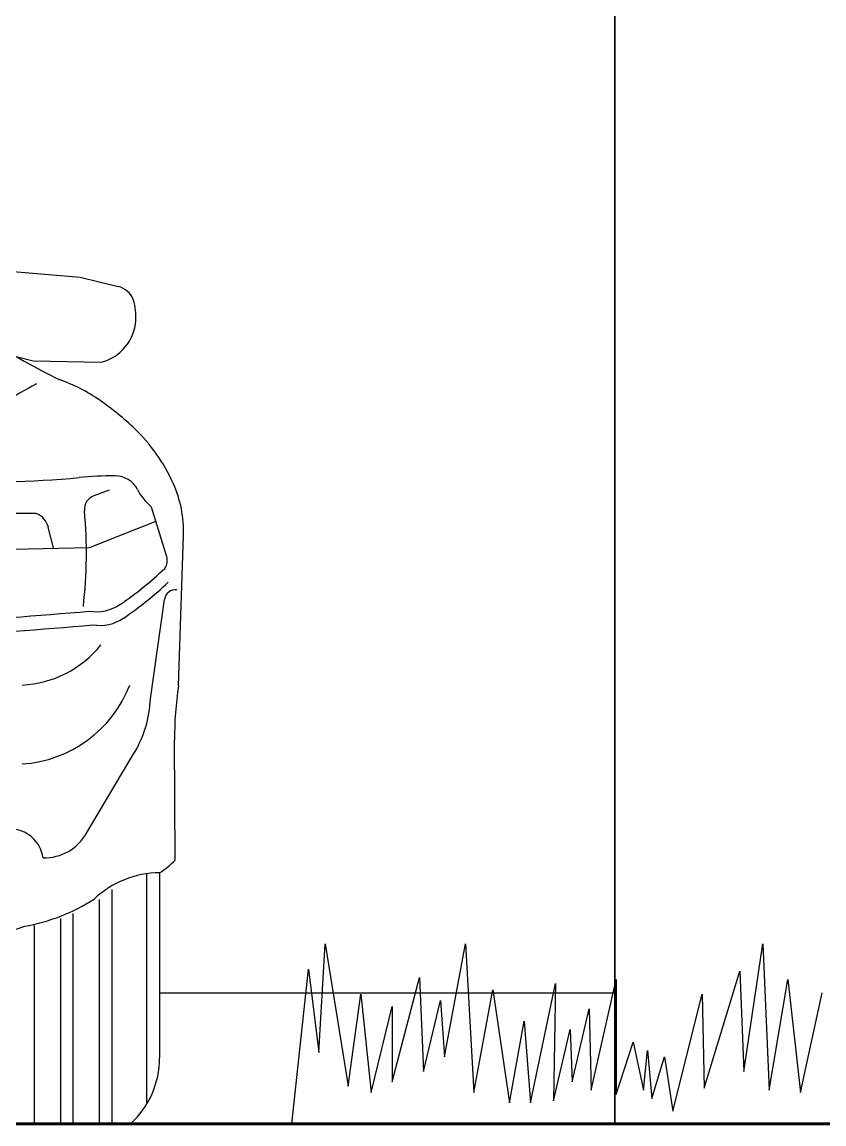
# Model space of a CAD drawing. Header units: millimetres. Extents: x -249630 to 95394, y -188036 to 109963.
# Drawn here: x -88931 to -87783, y -17362 to -15784 of the extents above; entities that cross this region are included whole.
import ezdxf

# ---------------------------------------------------------------- set-up
doc = ezdxf.new("R2010")
doc.units = ezdxf.units.MM
for name, color, linetype in [('04', 4, 'Continuous'), ('Layer11', 30, 'Continuous'), ('Layer5', 84, 'Continuous'), ('VEREDA', 1, 'Continuous')]:
    doc.layers.add(name, color=color, linetype=linetype)
doc.layers.add('MUROS', color=6, linetype='Continuous', lineweight=60)

# ---------------------------------------------------------------- blocks, each defined once
blk = doc.blocks.new('A$C3F545D02')
at = {"layer": 'Layer11'}
for p, q in [((1.3464, 0.9782), (1.4464, 0.9698)), ((1.4464, 0.9698), (1.4901, 0.9593)), ((1.3536, 0.8841), (1.3926, 0.874)), ((1.3926, 0.874), (1.4705, 0.8725)), ((1.4796, 0.7259), (1.4623, 0.7195)), ((1.5279, 0.707), (1.5455, 0.6501)), ((1.3963, 0.6991), (1.2765, 0.6991)), ((1.4159, 0.6599), (1.41, 0.6834)), ((1.5331, 0.6901), (1.4866, 0.6717)), ((1.4866, 0.6717), (1.4572, 0.6599)), ((1.5593, 0.502), (1.5649, 0.6736)), ((1.4572, 0.6599), (1.2765, 0.656)), ((1.527, 0.4868), (1.5431, 0.6008)), ((1.5554, 0.3023), (1.5546, 0.44)), ((1.4538, 0.3332), (1.5084, 0.4249)), ((1.523, 0.0241), (1.523, 0.2866)), ((1.5375, 0.2877), (1.5375, 0.0758)), ((1.4832, 0), (1.4832, 0.2684)), ((1.4688, 0), (1.4688, 0.257)), ((1.4387, 0), (1.4387, 0.2411)), ((1.3943, 0), (1.3943, 0.2273)), ((1.4244, 0), (1.4244, 0.2355)), ((1.5041, 0), (1.1879, 0))]:
    blk.add_line(p, q, dxfattribs=at)
for centre, radius, start, end in [((1.4844, 0.9355), 0.0244, 19.0338, 76.4613), ((1.4568, 0.926), 0.0536, 353.941, 19.0338), ((1.4578, 0.9233), 0.0524, 284.0871, 356.7697), ((2.1467, 2.2646), 1.587, 239.5923, 242.8461), ((2.1463, -0.5492), 1.5852, 118.22, 121.4619), ((1.3603, 0.6722), 0.1907, 55.1264, 71.0026), ((1.2801, 0.5571), 0.331, 46.211, 55.1264), ((1.3715, 0.6525), 0.1989, 24.2062, 46.211), ((1.3519, 1.6671), 0.9314, 265.6011, 275.762), ((1.4845, 0.3528), 0.3895, 89.6866, 95.762), ((1.4865, 0.7134), 0.0289, 27.1357, 89.6866), ((1.4284, 0.678), 0.1366, 358.1399, 24.2062), ((1.4682, 0.7038), 0.0168, 110.3095, 185.2612), ((1.568, 0.7552), 0.0628, 207.1357, 230.2249), ((1.3879, 0.6779), 0.0229, 14.0462, 68.3672), ((0.9244, 0.6537), 0.5293, 353.3977, 5.2612), ((1.5301, 0.6453), 0.0162, 326.4744, 17.2534), ((1.2524, 0.9448), 0.4242, 304.4716, 313.3425), ((1.2563, 0.9291), 0.4242, 304.4716, 313.3425), ((1.5558, 0.599), 0.0128, 83.5562, 171.9513), ((1.4651, 0.6351), 0.0484, 260.5682, 304.4716), ((0.5484, 11.2405), 10.6919, 273.91528, 274.87572), ((0.5523, 11.2248), 10.6919, 273.91528, 274.87572), ((1.469, 0.6194), 0.0484, 260.5682, 304.4716), ((1.3736, 0.627), 0.1245, 272.9448, 320.9589), ((1.3712, 0.5537), 0.1416, 273.5819, 338.8953), ((1.9316, 0.4421), 0.3771, 170.8649, 180.3314), ((1.3939, 0.493), 0.1333, 329.2462, 357.3321), ((1.366, 0.2994), 0.0385, 8.2124, 90), ((1.406, 0.3595), 0.0546, 268.1275, 331.2472), ((1.478, 0.3786), 0.1087, 303.2207, 315.4237), ((1.5383, 0.1775), 0.1102, 90.4207, 133.3566), ((1.3448, 0.4415), 0.2184, 280.0812, 302.6404), ((1.2388, 0.6505), 0.4479, 270, 288.783), ((1.4348, 0.0758), 0.1027, 312.4696, 0)]:
    blk.add_arc(centre, radius, start, end, dxfattribs=at)

msp = doc.modelspace()

# ---------------------------------------------------------------- linework, layer by layer
at = {"layer": '04'}
msp.add_line((-88082.461, -17362.024), (-88082.461, -14174.524), dxfattribs=at)
msp.add_lwpolyline([(-88082.461, -14174.524), (-88082.461, -17362.024)], dxfattribs=at)
at = {"layer": 'Layer5'}
msp.add_lwpolyline([(-88544.961, -17362.024), (-88521.024, -17140.216), (-88506.044, -17259.941), (-88497.056, -17104.298), (-88464.101, -17307.83), (-88446.125, -17176.133), (-88431.145, -17316.81), (-88401.185, -17194.092), (-88401.185, -17301.844), (-88362.238, -17152.188), (-88356.246, -17286.879), (-88332.278, -17185.113), (-88326.286, -17265.927), (-88296.326, -17104.298), (-88284.343, -17316.81), (-88257.379, -17170.147), (-88233.411, -17331.775), (-88212.439, -17215.044), (-88203.452, -17331.775), (-88167.5, -17161.168), (-88170.496, -17328.782), (-88146.528, -17227.016), (-88143.532, -17301.844), (-88119.565, -17197.085), (-88116.568, -17313.817), (-88080.617, -17155.181), (-88080.617, -17319.803), (-88056.649, -17244.975), (-88041.67, -17313.817), (-88035.678, -17256.947), (-88029.686, -17325.789), (-88011.71, -17265.927), (-87999.726, -17343.748), (-87957.782, -17176.133), (-87954.787, -17310.824), (-87903.855, -17143.209), (-87897.863, -17286.879), (-87870.9, -17104.298), (-87861.912, -17313.817), (-87834.948, -17155.181), (-87816.972, -17316.81), (-87785.818, -17174.524)], dxfattribs=at)
at = {"layer": 'MUROS'}
msp.add_lwpolyline([(-97269.961, -17362.024), (-84894.961, -17362.024)], dxfattribs=at)
at = {"layer": 'VEREDA'}
msp.add_lwpolyline([(-88734.054, -17174.524), (-88082.461, -17174.524)], dxfattribs=at)

# ---------------------------------------------------------------- block references
at = {"layer": 'VEREDA', "xscale": 1250, "yscale": 1250, "zscale": 1250}
msp.add_blockref('A$C3F545D02', (-90655.924, -17362.024), dxfattribs=at)

doc.saveas('drawing.dxf')
